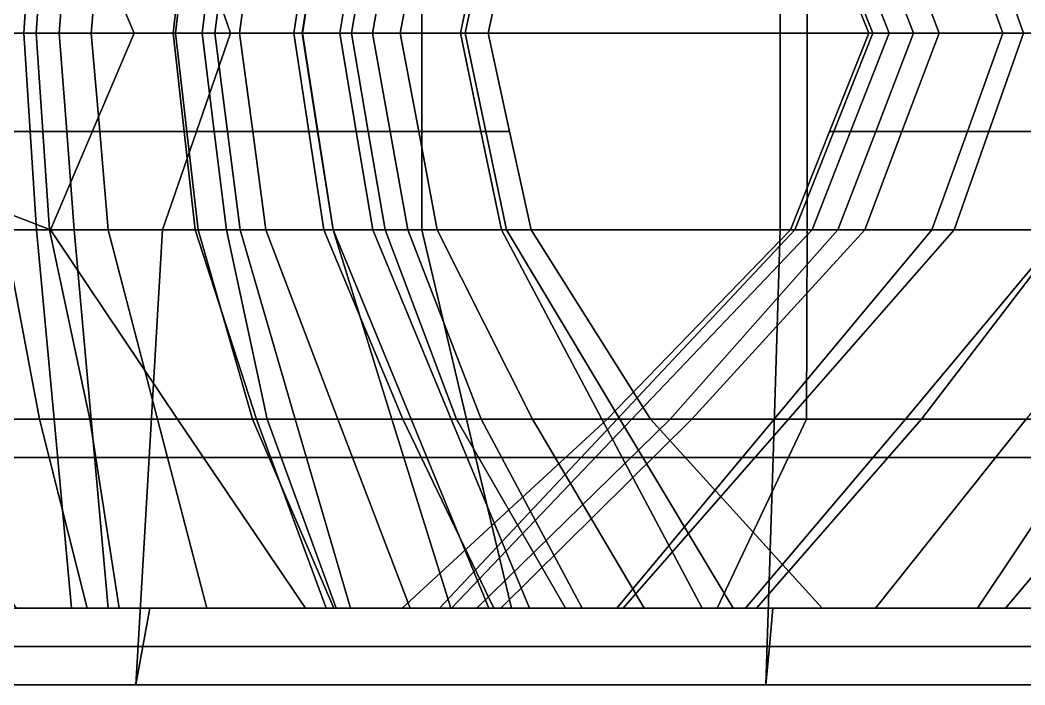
# Model space of a CAD drawing. Extents: x -4.9 to 4.89, y -0.62 to 0.62.
# Drawn here: x -4.4435 to -4.2024, y -0.1563 to 0.0031 of the extents above; entities that cross this region are included whole.
import ezdxf

# ---------------------------------------------------------------- set-up
doc = ezdxf.new("R2010")
doc.units = 0

msp = doc.modelspace()

# ---------------------------------------------------------------- linework, layer by layer
for points in [[(-4.49251, 0, 0.60046), (-4.39306, 0, 0.59895), (-4.40932, 0.0472, 0.59878), (-4.49251, 0.0472, 0.60046)], [(-4.4451, 0, -0.89112), (-4.4451, 0.04371, -0.89112), (-4.43626, 0.0472, -0.88781), (-4.41619, 0, -0.86645)], [(-4.34715, 0, -0.79905), (-4.41619, 0, -0.86645), (-4.43626, 0.0472, -0.88781), (-4.34715, 0.0472, -0.79905)], [(-4.2611, 0, 0.59778), (-4.2611, 0.0472, 0.59778), (-4.40932, 0.0472, 0.59878), (-4.39306, 0, 0.59895)], [(-4.34715, 0, -0.79905), (-4.34715, 0.0472, -0.79905), (-4.25464, 0.0472, -0.71529), (-4.25464, 0, -0.71529)], [(-4.2611, 0, 0.59778), (-4.04895, 0, 0.59738), (-4.11288, 0.0472, 0.59677), (-4.2611, 0.0472, 0.59778)], [(-4.15534, 0, -0.64152), (-4.25464, 0, -0.71529), (-4.25464, 0.0472, -0.71529), (-4.15534, 0.0472, -0.64152)], [(-4.44111, 0.0236, -0.54942), (-4.4811, 0.0236, -0.53642), (-4.48136, 0, -0.53019), (-4.44264, 0, -0.54278)], [(-4.47577, 0.0236, -0.16555), (-4.43808, 0.0236, -0.20647), (-4.4397, 0, -0.21066), (-4.4762, 0, -0.17103)], [(-4.43232, 0.0236, 0.38108), (-4.43412, 0, 0.37525), (-4.4717, 0, 0.36705), (-4.47109, 0.0236, 0.37263)], [(-4.4244, 0.0236, 0.10079), (-4.44876, 0.0236, 0.0626), (-4.45005, 0, 0.06659), (-4.42645, 0, 0.10359)], [(-4.44111, 0.0236, -0.54942), (-4.44264, 0, -0.54278), (-4.40625, 0, -0.54144), (-4.40354, 0.0236, -0.54803)], [(-4.39376, 0.0236, -0.26787), (-4.39678, 0, -0.27012), (-4.4397, 0, -0.21066), (-4.43808, 0.0236, -0.20647)], [(-4.43232, 0.0236, 0.38108), (-4.39692, 0.0236, 0.37581), (-4.39981, 0, 0.37014), (-4.43412, 0, 0.37525)], [(-4.4244, 0.0236, 0.10079), (-4.42645, 0, 0.10359), (-4.40682, 0, 0.14733), (-4.40415, 0.0236, 0.14591)], [(-4.38771, 0.0236, 0.19099), (-4.40415, 0.0236, 0.14591), (-4.40682, 0, 0.14733), (-4.39088, 0, 0.19101)], [(-4.37213, 0.0236, -0.53501), (-4.40354, 0.0236, -0.54803), (-4.40625, 0, -0.54144), (-4.37583, 0, -0.52883)], [(-4.37207, 0.0236, 0.35577), (-4.37573, 0, 0.35071), (-4.39981, 0, 0.37014), (-4.39692, 0.0236, 0.37581)], [(-4.39376, 0.0236, -0.26787), (-4.35473, 0.0236, -0.33228), (-4.35898, 0, -0.3325), (-4.39678, 0, -0.27012)], [(-4.38771, 0.0236, 0.19099), (-4.39088, 0, 0.19101), (-4.37782, 0, 0.23494), (-4.37422, 0.0236, 0.23631)], [(-4.36284, 0.0236, 0.28219), (-4.37422, 0.0236, 0.23631), (-4.37782, 0, 0.23494), (-4.36678, 0, 0.27941)], [(-4.37213, 0.0236, -0.53501), (-4.37583, 0, -0.52883), (-4.35234, 0, -0.50409), (-4.34787, 0.0236, -0.50947)], [(-4.37207, 0.0236, 0.35577), (-4.35998, 0.0236, 0.32367), (-4.36401, 0, 0.3196), (-4.37573, 0, 0.35071)], [(-4.36284, 0.0236, 0.28219), (-4.36678, 0, 0.27941), (-4.36401, 0, 0.3196), (-4.35998, 0.0236, 0.32367)], [(-4.33292, 0.0236, -0.38221), (-4.33786, 0, -0.38085), (-4.35898, 0, -0.3325), (-4.35473, 0.0236, -0.33228)], [(-4.33176, 0.0236, -0.47053), (-4.34787, 0.0236, -0.50947), (-4.35234, 0, -0.50409), (-4.33674, 0, -0.46638)], [(-4.33292, 0.0236, -0.38221), (-4.32604, 0.0236, -0.42563), (-4.33119, 0, -0.4229), (-4.33786, 0, -0.38085)], [(-4.33176, 0.0236, -0.47053), (-4.33674, 0, -0.46638), (-4.33119, 0, -0.4229), (-4.32604, 0.0236, -0.42563)], [(-4.2442, 0.0236, 0.03257), (-4.23494, 0, 0.03171), (-4.23984, 0, -0.01509), (-4.24924, 0.0236, -0.01554)], [(-4.24821, 0.0236, -0.06855), (-4.24924, 0.0236, -0.01554), (-4.23984, 0, -0.01509), (-4.23884, 0, -0.06665)], [(-4.24821, 0.0236, -0.06855), (-4.23884, 0, -0.06665), (-4.22908, 0, -0.11794), (-4.23818, 0.0236, -0.12128)], [(-4.2442, 0.0236, 0.03257), (-4.23187, 0.0236, 0.07851), (-4.22294, 0, 0.07639), (-4.23494, 0, 0.03171)], [(-4.21618, 0.0236, -0.16857), (-4.23818, 0.0236, -0.12128), (-4.22908, 0, -0.11794), (-4.20768, 0, -0.16394)], [(-4.21102, 0.0236, 0.12499), (-4.20267, 0, 0.1216), (-4.22294, 0, 0.07639), (-4.23187, 0.0236, 0.07851)], [(-4.21618, 0.0236, -0.16857), (-4.20768, 0, -0.16394), (-4.17691, 0, -0.204), (-4.18466, 0.0236, -0.20999)], [(-4.21102, 0.0236, 0.12499), (-4.18547, 0.0236, 0.16848), (-4.17781, 0, 0.16391), (-4.20267, 0, 0.1216)], [(-4.49251, 0, 0.60046), (-4.49251, -0.0472, 0.60046), (-4.40932, -0.0472, 0.59878), (-4.39306, 0, 0.59895)], [(-4.44111, -0.0236, -0.54942), (-4.44264, 0, -0.54278), (-4.48136, 0, -0.53019), (-4.4811, -0.0236, -0.53642)], [(-4.47577, -0.0236, -0.16555), (-4.4762, 0, -0.17103), (-4.4397, 0, -0.21066), (-4.43808, -0.0236, -0.20647)], [(-4.43232, -0.0236, 0.38108), (-4.47109, -0.0236, 0.37263), (-4.4717, 0, 0.36705), (-4.43412, 0, 0.37525)], [(-4.4244, -0.0236, 0.10079), (-4.42645, 0, 0.10359), (-4.45005, 0, 0.06659), (-4.44876, -0.0236, 0.0626)], [(-4.44111, -0.0236, -0.54942), (-4.40354, -0.0236, -0.54803), (-4.40625, 0, -0.54144), (-4.44264, 0, -0.54278)], [(-4.39376, -0.0236, -0.26787), (-4.43808, -0.0236, -0.20647), (-4.4397, 0, -0.21066), (-4.39678, 0, -0.27012)], [(-4.34715, 0, -0.79905), (-4.34715, -0.0472, -0.79905), (-4.43626, -0.0472, -0.88781), (-4.41619, 0, -0.86645)], [(-4.43232, -0.0236, 0.38108), (-4.43412, 0, 0.37525), (-4.39981, 0, 0.37014), (-4.39692, -0.0236, 0.37581)], [(-4.4244, -0.0236, 0.10079), (-4.40415, -0.0236, 0.14591), (-4.40682, 0, 0.14733), (-4.42645, 0, 0.10359)], [(-4.2611, 0, 0.59778), (-4.39306, 0, 0.59895), (-4.40932, -0.0472, 0.59878), (-4.2611, -0.0472, 0.59778)], [(-4.38771, -0.0236, 0.19099), (-4.39088, 0, 0.19101), (-4.40682, 0, 0.14733), (-4.40415, -0.0236, 0.14591)], [(-4.37213, -0.0236, -0.53501), (-4.37583, 0, -0.52883), (-4.40625, 0, -0.54144), (-4.40354, -0.0236, -0.54803)], [(-4.37207, -0.0236, 0.35577), (-4.39692, -0.0236, 0.37581), (-4.39981, 0, 0.37014), (-4.37573, 0, 0.35071)], [(-4.39376, -0.0236, -0.26787), (-4.39678, 0, -0.27012), (-4.35898, 0, -0.3325), (-4.35473, -0.0236, -0.33228)], [(-4.38771, -0.0236, 0.19099), (-4.37422, -0.0236, 0.23631), (-4.37782, 0, 0.23494), (-4.39088, 0, 0.19101)], [(-4.36284, -0.0236, 0.28219), (-4.36678, 0, 0.27941), (-4.37782, 0, 0.23494), (-4.37422, -0.0236, 0.23631)], [(-4.37213, -0.0236, -0.53501), (-4.34787, -0.0236, -0.50947), (-4.35234, 0, -0.50409), (-4.37583, 0, -0.52883)], [(-4.37207, -0.0236, 0.35577), (-4.37573, 0, 0.35071), (-4.36401, 0, 0.3196), (-4.35998, -0.0236, 0.32367)], [(-4.36284, -0.0236, 0.28219), (-4.35998, -0.0236, 0.32367), (-4.36401, 0, 0.3196), (-4.36678, 0, 0.27941)], [(-4.33292, -0.0236, -0.38221), (-4.35473, -0.0236, -0.33228), (-4.35898, 0, -0.3325), (-4.33786, 0, -0.38085)], [(-4.33176, -0.0236, -0.47053), (-4.33674, 0, -0.46638), (-4.35234, 0, -0.50409), (-4.34787, -0.0236, -0.50947)], [(-4.34715, 0, -0.79905), (-4.25464, 0, -0.71529), (-4.25464, -0.0472, -0.71529), (-4.34715, -0.0472, -0.79905)], [(-4.33292, -0.0236, -0.38221), (-4.33786, 0, -0.38085), (-4.33119, 0, -0.4229), (-4.32604, -0.0236, -0.42563)], [(-4.33176, -0.0236, -0.47053), (-4.32604, -0.0236, -0.42563), (-4.33119, 0, -0.4229), (-4.33674, 0, -0.46638)], [(-4.2611, 0, 0.59778), (-4.2611, -0.0472, 0.59778), (-4.11288, -0.0472, 0.59677), (-4.04895, 0, 0.59738)], [(-4.15534, 0, -0.64152), (-4.15534, -0.0472, -0.64152), (-4.25464, -0.0472, -0.71529), (-4.25464, 0, -0.71529)], [(-4.2442, -0.0236, 0.03257), (-4.24924, -0.0236, -0.01554), (-4.23984, 0, -0.01509), (-4.23494, 0, 0.03171)], [(-4.24821, -0.0236, -0.06855), (-4.23884, 0, -0.06665), (-4.23984, 0, -0.01509), (-4.24924, -0.0236, -0.01554)], [(-4.24821, -0.0236, -0.06855), (-4.23818, -0.0236, -0.12128), (-4.22908, 0, -0.11794), (-4.23884, 0, -0.06665)], [(-4.2442, -0.0236, 0.03257), (-4.23494, 0, 0.03171), (-4.22294, 0, 0.07639), (-4.23187, -0.0236, 0.07851)], [(-4.21618, -0.0236, -0.16857), (-4.20768, 0, -0.16394), (-4.22908, 0, -0.11794), (-4.23818, -0.0236, -0.12128)], [(-4.21102, -0.0236, 0.12499), (-4.23187, -0.0236, 0.07851), (-4.22294, 0, 0.07639), (-4.20267, 0, 0.1216)], [(-4.21618, -0.0236, -0.16857), (-4.18466, -0.0236, -0.20999), (-4.17691, 0, -0.204), (-4.20768, 0, -0.16394)], [(-4.21102, -0.0236, 0.12499), (-4.20267, 0, 0.1216), (-4.17781, 0, 0.16391), (-4.18547, -0.0236, 0.16848)], [(-4.4451, 0, -0.89112), (-4.41619, 0, -0.86645), (-4.43626, -0.0472, -0.88781), (-4.4451, -0.04371, -0.89112)], [(-4.44111, -0.0236, -0.54942), (-4.4811, -0.0236, -0.53642), (-4.48083, -0.0472, -0.54265), (-4.43959, -0.0472, -0.55605)], [(-4.47577, -0.0236, -0.16555), (-4.43808, -0.0236, -0.20647), (-4.43646, -0.0472, -0.20229), (-4.47534, -0.0472, -0.16008)], [(-4.43232, -0.0236, 0.38108), (-4.43052, -0.0472, 0.38692), (-4.47049, -0.0472, 0.3782), (-4.47109, -0.0236, 0.37263)], [(-4.4244, -0.0236, 0.10079), (-4.44876, -0.0236, 0.0626), (-4.44747, -0.0472, 0.05862), (-4.42236, -0.0472, 0.09798)], [(-4.44111, -0.0236, -0.54942), (-4.43959, -0.0472, -0.55605), (-4.40083, -0.0472, -0.55463), (-4.40354, -0.0236, -0.54803)], [(-4.39376, -0.0236, -0.26787), (-4.39074, -0.0472, -0.26563), (-4.43646, -0.0472, -0.20229), (-4.43808, -0.0236, -0.20647)], [(-4.43232, -0.0236, 0.38108), (-4.39692, -0.0236, 0.37581), (-4.39402, -0.0472, 0.38148), (-4.43052, -0.0472, 0.38692)], [(-4.4244, -0.0236, 0.10079), (-4.42236, -0.0472, 0.09798), (-4.40148, -0.0472, 0.1445), (-4.40415, -0.0236, 0.14591)], [(-4.38771, -0.0236, 0.19099), (-4.40415, -0.0236, 0.14591), (-4.40148, -0.0472, 0.1445), (-4.38453, -0.0472, 0.19096)], [(-4.37213, -0.0236, -0.53501), (-4.40354, -0.0236, -0.54803), (-4.40083, -0.0472, -0.55463), (-4.36843, -0.0472, -0.54119)], [(-4.37207, -0.0236, 0.35577), (-4.36841, -0.0472, 0.36083), (-4.39402, -0.0472, 0.38148), (-4.39692, -0.0236, 0.37581)], [(-4.39376, -0.0236, -0.26787), (-4.35473, -0.0236, -0.33228), (-4.35047, -0.0472, -0.33207), (-4.39074, -0.0472, -0.26563)], [(-4.38771, -0.0236, 0.19099), (-4.38453, -0.0472, 0.19096), (-4.37063, -0.0472, 0.23769), (-4.37422, -0.0236, 0.23631)], [(-4.36284, -0.0236, 0.28219), (-4.37422, -0.0236, 0.23631), (-4.37063, -0.0472, 0.23769), (-4.3589, -0.0472, 0.28498)], [(-4.37213, -0.0236, -0.53501), (-4.36843, -0.0472, -0.54119), (-4.3434, -0.0472, -0.51485), (-4.34787, -0.0236, -0.50947)], [(-4.37207, -0.0236, 0.35577), (-4.35998, -0.0236, 0.32367), (-4.35595, -0.0472, 0.32773), (-4.36841, -0.0472, 0.36083)], [(-4.36284, -0.0236, 0.28219), (-4.3589, -0.0472, 0.28498), (-4.35595, -0.0472, 0.32773), (-4.35998, -0.0236, 0.32367)], [(-4.33292, -0.0236, -0.38221), (-4.32798, -0.0472, -0.38357), (-4.35047, -0.0472, -0.33207), (-4.35473, -0.0236, -0.33228)], [(-4.33176, -0.0236, -0.47053), (-4.34787, -0.0236, -0.50947), (-4.3434, -0.0472, -0.51485), (-4.32679, -0.0472, -0.47468)], [(-4.33292, -0.0236, -0.38221), (-4.32604, -0.0236, -0.42563), (-4.32088, -0.0472, -0.42836), (-4.32798, -0.0472, -0.38357)], [(-4.33176, -0.0236, -0.47053), (-4.32679, -0.0472, -0.47468), (-4.32088, -0.0472, -0.42836), (-4.32604, -0.0236, -0.42563)], [(-4.2442, -0.0236, 0.03257), (-4.25346, -0.0472, 0.03343), (-4.25864, -0.0472, -0.016), (-4.24924, -0.0236, -0.01554)], [(-4.24821, -0.0236, -0.06855), (-4.24924, -0.0236, -0.01554), (-4.25864, -0.0472, -0.016), (-4.25759, -0.0472, -0.07045)], [(-4.24821, -0.0236, -0.06855), (-4.25759, -0.0472, -0.07045), (-4.24728, -0.0472, -0.12462), (-4.23818, -0.0236, -0.12128)], [(-4.2442, -0.0236, 0.03257), (-4.23187, -0.0236, 0.07851), (-4.2408, -0.0472, 0.08062), (-4.25346, -0.0472, 0.03343)], [(-4.21618, -0.0236, -0.16857), (-4.23818, -0.0236, -0.12128), (-4.24728, -0.0472, -0.12462), (-4.22468, -0.0472, -0.1732)], [(-4.21102, -0.0236, 0.12499), (-4.21938, -0.0472, 0.12837), (-4.2408, -0.0472, 0.08062), (-4.23187, -0.0236, 0.07851)], [(-4.21618, -0.0236, -0.16857), (-4.22468, -0.0472, -0.1732), (-4.19241, -0.0472, -0.21598), (-4.18466, -0.0236, -0.20999)], [(-4.21102, -0.0236, 0.12499), (-4.18547, -0.0236, 0.16848), (-4.19313, -0.0472, 0.17305), (-4.21938, -0.0472, 0.12837)], [(-4.50959, -0.04371, -0.88563), (-4.4451, -0.04371, -0.89112), (-4.43626, -0.0472, -0.88781), (-4.50636, -0.0472, -0.88192)], [(-4.47539, -0.09255, -0.79261), (-4.50636, -0.0472, -0.88192), (-4.43626, -0.0472, -0.88781), (-4.40577, -0.09255, -0.78042)], [(-4.49237, -0.10176, 0.55388), (-4.41255, -0.10176, 0.53349), (-4.40932, -0.0472, 0.59878), (-4.49251, -0.0472, 0.60046)], [(-4.43537, -0.09255, -0.59359), (-4.43959, -0.0472, -0.55605), (-4.48083, -0.0472, -0.54265), (-4.48551, -0.09255, -0.57778)], [(-4.47242, -0.09255, -0.00071), (-4.43889, -0.09255, 0.02951), (-4.44747, -0.0472, 0.05862), (-4.47711, -0.0472, 0.03361)], [(-4.4699, -0.09255, -0.13919), (-4.47534, -0.0472, -0.16008), (-4.43646, -0.0472, -0.20229), (-4.42676, -0.09255, -0.18388)], [(-4.42644, -0.09255, 0.40333), (-4.47235, -0.09255, 0.39723), (-4.47049, -0.0472, 0.3782), (-4.43052, -0.0472, 0.38692)], [(-4.41054, -0.09255, 0.07551), (-4.42236, -0.0472, 0.09798), (-4.44747, -0.0472, 0.05862), (-4.43889, -0.09255, 0.02951)], [(-4.43537, -0.09255, -0.59359), (-4.38774, -0.09255, -0.59252), (-4.40083, -0.0472, -0.55463), (-4.43959, -0.0472, -0.55605)], [(-4.37749, -0.09255, -0.25355), (-4.42676, -0.09255, -0.18388), (-4.43646, -0.0472, -0.20229), (-4.39074, -0.0472, -0.26563)], [(-4.33639, -0.09255, -0.73472), (-4.40577, -0.09255, -0.78042), (-4.43626, -0.0472, -0.88781), (-4.34715, -0.0472, -0.79905)], [(-4.42644, -0.09255, 0.40333), (-4.43052, -0.0472, 0.38692), (-4.39402, -0.0472, 0.38148), (-4.38426, -0.09255, 0.39373)], [(-4.41054, -0.09255, 0.07551), (-4.38683, -0.09255, 0.12987), (-4.40148, -0.0472, 0.1445), (-4.42236, -0.0472, 0.09798)], [(-4.26282, -0.10176, 0.53238), (-4.2611, -0.0472, 0.59778), (-4.40932, -0.0472, 0.59878), (-4.41255, -0.10176, 0.53349)], [(-4.36724, -0.09255, 0.18517), (-4.38453, -0.0472, 0.19096), (-4.40148, -0.0472, 0.1445), (-4.38683, -0.09255, 0.12987)], [(-4.34971, -0.09255, -0.577), (-4.36843, -0.0472, -0.54119), (-4.40083, -0.0472, -0.55463), (-4.38774, -0.09255, -0.59252)], [(-4.3543, -0.09255, 0.36897), (-4.38426, -0.09255, 0.39373), (-4.39402, -0.0472, 0.38148), (-4.36841, -0.0472, 0.36083)], [(-4.37749, -0.09255, -0.25355), (-4.39074, -0.0472, -0.26563), (-4.35047, -0.0472, -0.33207), (-4.33291, -0.09255, -0.32881)], [(-4.36724, -0.09255, 0.18517), (-4.35168, -0.09255, 0.23895), (-4.37063, -0.0472, 0.23769), (-4.38453, -0.0472, 0.19096)], [(-4.34008, -0.09255, 0.28877), (-4.3589, -0.0472, 0.28498), (-4.37063, -0.0472, 0.23769), (-4.35168, -0.09255, 0.23895)], [(-4.34971, -0.09255, -0.577), (-4.32057, -0.09255, -0.54627), (-4.3434, -0.0472, -0.51485), (-4.36843, -0.0472, -0.54119)], [(-4.3543, -0.09255, 0.36897), (-4.36841, -0.0472, 0.36083), (-4.35595, -0.0472, 0.32773), (-4.33882, -0.09255, 0.33274)], [(-4.34008, -0.09255, 0.28877), (-4.33882, -0.09255, 0.33274), (-4.35595, -0.0472, 0.32773), (-4.3589, -0.0472, 0.28498)], [(-4.30391, -0.09255, -0.39028), (-4.33291, -0.09255, -0.32881), (-4.35047, -0.0472, -0.33207), (-4.32798, -0.0472, -0.38357)], [(-4.33639, -0.09255, -0.73472), (-4.34715, -0.0472, -0.79905), (-4.25464, -0.0472, -0.71529), (-4.25479, -0.09255, -0.66745)], [(-4.29959, -0.09255, -0.49956), (-4.32679, -0.0472, -0.47468), (-4.3434, -0.0472, -0.51485), (-4.32057, -0.09255, -0.54627)], [(-4.30391, -0.09255, -0.39028), (-4.32798, -0.0472, -0.38357), (-4.32088, -0.0472, -0.42836), (-4.29222, -0.09255, -0.44489)], [(-4.29959, -0.09255, -0.49956), (-4.29222, -0.09255, -0.44489), (-4.32088, -0.0472, -0.42836), (-4.32679, -0.0472, -0.47468)], [(-4.29673, -0.09255, 0.04161), (-4.30264, -0.09255, -0.01558), (-4.25864, -0.0472, -0.016), (-4.25346, -0.0472, 0.03343)], [(-4.30023, -0.09255, -0.07989), (-4.25759, -0.0472, -0.07045), (-4.25864, -0.0472, -0.016), (-4.30264, -0.09255, -0.01558)], [(-4.30023, -0.09255, -0.07989), (-4.28752, -0.09255, -0.14497), (-4.24728, -0.0472, -0.12462), (-4.25759, -0.0472, -0.07045)], [(-4.29673, -0.09255, 0.04161), (-4.25346, -0.0472, 0.03343), (-4.2408, -0.0472, 0.08062), (-4.28228, -0.09255, 0.09553)], [(-4.26252, -0.09255, -0.20447), (-4.22468, -0.0472, -0.1732), (-4.24728, -0.0472, -0.12462), (-4.28752, -0.09255, -0.14497)], [(-4.25908, -0.09255, 0.15), (-4.28228, -0.09255, 0.09553), (-4.2408, -0.0472, 0.08062), (-4.21938, -0.0472, 0.12837)], [(-4.26282, -0.10176, 0.53238), (-4.11309, -0.10176, 0.53126), (-4.11288, -0.0472, 0.59677), (-4.2611, -0.0472, 0.59778)], [(-4.26252, -0.09255, -0.20447), (-4.22717, -0.09255, -0.25619), (-4.19241, -0.0472, -0.21598), (-4.22468, -0.0472, -0.1732)], [(-4.25908, -0.09255, 0.15), (-4.21938, -0.0472, 0.12837), (-4.19313, -0.0472, 0.17305), (-4.23104, -0.09255, 0.2014)], [(-4.14851, -0.09255, -0.59054), (-4.25479, -0.09255, -0.66745), (-4.25464, -0.0472, -0.71529), (-4.15534, -0.0472, -0.64152)], [(-4.20208, -0.09255, 0.2461), (-4.23104, -0.09255, 0.2014), (-4.19313, -0.0472, 0.17305), (-4.16594, -0.0472, 0.21103)], [(-4.1834, -0.09255, -0.29797), (-4.15307, -0.0472, -0.2527), (-4.19241, -0.0472, -0.21598), (-4.22717, -0.09255, -0.25619)], [(-4.43537, -0.09255, -0.59359), (-4.48551, -0.09255, -0.57778), (-4.4941, -0.1379, -0.62337), (-4.43116, -0.1379, -0.63112)], [(-4.42644, -0.09255, 0.40333), (-4.42237, -0.1379, 0.41974), (-4.47703, -0.1379, 0.42595), (-4.47235, -0.09255, 0.39723)], [(-4.47539, -0.09255, -0.79261), (-4.40577, -0.09255, -0.78042), (-4.37502, -0.1379, -0.70654), (-4.44442, -0.1379, -0.70331)], [(-4.47242, -0.09255, -0.00071), (-4.46772, -0.1379, -0.03503), (-4.42741, -0.1379, -0.00821), (-4.43889, -0.09255, 0.02951)], [(-4.4699, -0.09255, -0.13919), (-4.42676, -0.09255, -0.18388), (-4.41979, -0.1379, -0.15106), (-4.46445, -0.1379, -0.1183)], [(-4.41054, -0.09255, 0.07551), (-4.43889, -0.09255, 0.02951), (-4.42741, -0.1379, -0.00821), (-4.39872, -0.1379, 0.05304)], [(-4.43537, -0.09255, -0.59359), (-4.43116, -0.1379, -0.63112), (-4.36821, -0.1379, -0.63887), (-4.38774, -0.09255, -0.59252)], [(-4.37749, -0.09255, -0.25355), (-4.36423, -0.1379, -0.24147), (-4.41979, -0.1379, -0.15106), (-4.42676, -0.09255, -0.18388)], [(-4.42644, -0.09255, 0.40333), (-4.38426, -0.09255, 0.39373), (-4.36771, -0.1379, 0.41354), (-4.42237, -0.1379, 0.41974)], [(-4.41054, -0.09255, 0.07551), (-4.39872, -0.1379, 0.05304), (-4.37004, -0.1379, 0.11429), (-4.38683, -0.09255, 0.12987)], [(-4.33639, -0.09255, -0.73472), (-4.32563, -0.1379, -0.67038), (-4.37502, -0.1379, -0.70654), (-4.40577, -0.09255, -0.78042)], [(-4.34971, -0.09255, -0.577), (-4.38774, -0.09255, -0.59252), (-4.36821, -0.1379, -0.63887), (-4.331, -0.1379, -0.61282)], [(-4.36724, -0.09255, 0.18517), (-4.38683, -0.09255, 0.12987), (-4.37004, -0.1379, 0.11429), (-4.34995, -0.1379, 0.17938)], [(-4.3543, -0.09255, 0.36897), (-4.34019, -0.1379, 0.3771), (-4.36771, -0.1379, 0.41354), (-4.38426, -0.09255, 0.39373)], [(-4.37749, -0.09255, -0.25355), (-4.33291, -0.09255, -0.32881), (-4.30867, -0.1379, -0.33187), (-4.36423, -0.1379, -0.24147)], [(-4.36724, -0.09255, 0.18517), (-4.34995, -0.1379, 0.17938), (-4.32985, -0.1379, 0.24447), (-4.35168, -0.09255, 0.23895)], [(-4.3543, -0.09255, 0.36897), (-4.33882, -0.09255, 0.33274), (-4.31267, -0.1379, 0.34067), (-4.34019, -0.1379, 0.3771)], [(-4.29673, -0.09255, 0.04161), (-4.33999, -0.1379, 0.0498), (-4.35186, -0.1379, -0.01056), (-4.30264, -0.09255, -0.01558)], [(-4.30023, -0.09255, -0.07989), (-4.30264, -0.09255, -0.01558), (-4.35186, -0.1379, -0.01056), (-4.34288, -0.1379, -0.08934)], [(-4.34008, -0.09255, 0.28877), (-4.35168, -0.09255, 0.23895), (-4.32985, -0.1379, 0.24447), (-4.32126, -0.1379, 0.29257)], [(-4.34971, -0.09255, -0.577), (-4.331, -0.1379, -0.61282), (-4.29379, -0.1379, -0.58677), (-4.32057, -0.09255, -0.54627)], [(-4.30023, -0.09255, -0.07989), (-4.34288, -0.1379, -0.08934), (-4.3339, -0.1379, -0.16812), (-4.28752, -0.09255, -0.14497)], [(-4.34008, -0.09255, 0.28877), (-4.32126, -0.1379, 0.29257), (-4.31267, -0.1379, 0.34067), (-4.33882, -0.09255, 0.33274)], [(-4.29673, -0.09255, 0.04161), (-4.28228, -0.09255, 0.09553), (-4.32813, -0.1379, 0.11015), (-4.33999, -0.1379, 0.0498)], [(-4.33639, -0.09255, -0.73472), (-4.25479, -0.09255, -0.66745), (-4.27624, -0.1379, -0.63423), (-4.32563, -0.1379, -0.67038)], [(-4.26252, -0.09255, -0.20447), (-4.28752, -0.09255, -0.14497), (-4.3339, -0.1379, -0.16812), (-4.30035, -0.1379, -0.23573)], [(-4.30391, -0.09255, -0.39028), (-4.27983, -0.1379, -0.39699), (-4.30867, -0.1379, -0.33187), (-4.33291, -0.09255, -0.32881)], [(-4.25908, -0.09255, 0.15), (-4.29878, -0.1379, 0.17162), (-4.32813, -0.1379, 0.11015), (-4.28228, -0.09255, 0.09553)], [(-4.29959, -0.09255, -0.49956), (-4.32057, -0.09255, -0.54627), (-4.29379, -0.1379, -0.58677), (-4.27239, -0.1379, -0.52444)], [(-4.30391, -0.09255, -0.39028), (-4.29222, -0.09255, -0.44489), (-4.251, -0.1379, -0.46211), (-4.27983, -0.1379, -0.39699)], [(-4.26252, -0.09255, -0.20447), (-4.30035, -0.1379, -0.23573), (-4.26681, -0.1379, -0.30334), (-4.22717, -0.09255, -0.25619)], [(-4.29959, -0.09255, -0.49956), (-4.27239, -0.1379, -0.52444), (-4.251, -0.1379, -0.46211), (-4.29222, -0.09255, -0.44489)], [(-4.25908, -0.09255, 0.15), (-4.23104, -0.09255, 0.2014), (-4.26942, -0.1379, 0.2331), (-4.29878, -0.1379, 0.17162)], [(-4.14851, -0.09255, -0.59054), (-4.14169, -0.1379, -0.53956), (-4.27624, -0.1379, -0.63423), (-4.25479, -0.09255, -0.66745)], [(-4.20208, -0.09255, 0.2461), (-4.23821, -0.1379, 0.28117), (-4.26942, -0.1379, 0.2331), (-4.23104, -0.09255, 0.2014)], [(-4.1834, -0.09255, -0.29797), (-4.22717, -0.09255, -0.25619), (-4.26681, -0.1379, -0.30334), (-4.21373, -0.1379, -0.34323)], [(-4.20208, -0.09255, 0.2461), (-4.16874, -0.09255, 0.28466), (-4.20699, -0.1379, 0.32925), (-4.23821, -0.1379, 0.28117)], [(-4.1834, -0.09255, -0.29797), (-4.21373, -0.1379, -0.34323), (-4.16065, -0.1379, -0.38312), (-4.13239, -0.09255, -0.32853)], [(-4.12758, -0.09255, 0.31764), (-4.16015, -0.1379, 0.36615), (-4.20699, -0.1379, 0.32925), (-4.16874, -0.09255, 0.28466)], [(-4.49237, -0.10176, 0.55388), (-4.49222, -0.15632, 0.50729), (-4.41577, -0.15632, 0.4682), (-4.41255, -0.10176, 0.53349)], [(-4.26282, -0.10176, 0.53238), (-4.41255, -0.10176, 0.53349), (-4.41577, -0.15632, 0.4682), (-4.26454, -0.15632, 0.46698)], [(-4.26282, -0.10176, 0.53238), (-4.26454, -0.15632, 0.46698), (-4.1133, -0.15632, 0.46576), (-4.11309, -0.10176, 0.53126)], [(-4.4556, -0.1379, 0.45594), (-4.52116, -0.1379, 0.47858), (-4.47703, -0.1379, 0.42595), (-4.42237, -0.1379, 0.41974)], [(-4.43779, -0.1379, -0.66721), (-4.50397, -0.1379, -0.66173), (-4.51383, -0.1379, -0.70008), (-4.44442, -0.1379, -0.70331)], [(-4.43779, -0.1379, -0.66721), (-4.43116, -0.1379, -0.63112), (-4.4941, -0.1379, -0.62337), (-4.50397, -0.1379, -0.66173)], [(-4.49053, -0.14711, 0.49971), (-4.48883, -0.1379, 0.49213), (-4.41238, -0.1379, 0.45305), (-4.41407, -0.14711, 0.46062)], [(-4.4556, -0.1379, 0.45594), (-4.39005, -0.1379, 0.43329), (-4.41238, -0.1379, 0.45305), (-4.48883, -0.1379, 0.49213)], [(-4.46609, -0.1379, -0.07667), (-4.4236, -0.1379, -0.07963), (-4.42741, -0.1379, -0.00821), (-4.46772, -0.1379, -0.03503)], [(-4.46609, -0.1379, -0.07667), (-4.46445, -0.1379, -0.1183), (-4.41979, -0.1379, -0.15106), (-4.4236, -0.1379, -0.07963)], [(-4.4556, -0.1379, 0.45594), (-4.42237, -0.1379, 0.41974), (-4.36771, -0.1379, 0.41354), (-4.39005, -0.1379, 0.43329)], [(-4.43779, -0.1379, -0.66721), (-4.44442, -0.1379, -0.70331), (-4.37502, -0.1379, -0.70654), (-4.37162, -0.1379, -0.6727)], [(-4.43779, -0.1379, -0.66721), (-4.37162, -0.1379, -0.6727), (-4.36821, -0.1379, -0.63887), (-4.43116, -0.1379, -0.63112)], [(-4.38324, -0.1379, -0.08449), (-4.38963, -0.1379, -0.00938), (-4.42741, -0.1379, -0.00821), (-4.4236, -0.1379, -0.07963)], [(-4.36936, -0.1379, 0.05142), (-4.39872, -0.1379, 0.05304), (-4.42741, -0.1379, -0.00821), (-4.38963, -0.1379, -0.00938)], [(-4.38324, -0.1379, -0.08449), (-4.4236, -0.1379, -0.07963), (-4.41979, -0.1379, -0.15106), (-4.37684, -0.1379, -0.15959)], [(-4.33229, -0.1379, -0.2386), (-4.37684, -0.1379, -0.15959), (-4.41979, -0.1379, -0.15106), (-4.36423, -0.1379, -0.24147)], [(-4.26369, -0.14711, 0.4594), (-4.41407, -0.14711, 0.46062), (-4.41238, -0.1379, 0.45305), (-4.26284, -0.1379, 0.45182)], [(-4.25167, -0.1379, 0.43006), (-4.26284, -0.1379, 0.45182), (-4.41238, -0.1379, 0.45305), (-4.39005, -0.1379, 0.43329)], [(-4.36936, -0.1379, 0.05142), (-4.34908, -0.1379, 0.11222), (-4.37004, -0.1379, 0.11429), (-4.39872, -0.1379, 0.05304)], [(-4.25167, -0.1379, 0.43006), (-4.39005, -0.1379, 0.43329), (-4.36771, -0.1379, 0.41354), (-4.24051, -0.1379, 0.4083)], [(-4.38324, -0.1379, -0.08449), (-4.34288, -0.1379, -0.08934), (-4.35186, -0.1379, -0.01056), (-4.38963, -0.1379, -0.00938)], [(-4.36936, -0.1379, 0.05142), (-4.38963, -0.1379, -0.00938), (-4.35186, -0.1379, -0.01056), (-4.33999, -0.1379, 0.0498)], [(-4.38324, -0.1379, -0.08449), (-4.37684, -0.1379, -0.15959), (-4.3339, -0.1379, -0.16812), (-4.34288, -0.1379, -0.08934)], [(-4.33229, -0.1379, -0.2386), (-4.30035, -0.1379, -0.23573), (-4.3339, -0.1379, -0.16812), (-4.37684, -0.1379, -0.15959)], [(-4.32832, -0.1379, -0.6416), (-4.37162, -0.1379, -0.6727), (-4.37502, -0.1379, -0.70654), (-4.32563, -0.1379, -0.67038)], [(-4.32832, -0.1379, -0.6416), (-4.331, -0.1379, -0.61282), (-4.36821, -0.1379, -0.63887), (-4.37162, -0.1379, -0.6727)], [(-4.32436, -0.1379, 0.1755), (-4.34995, -0.1379, 0.17938), (-4.37004, -0.1379, 0.11429), (-4.34908, -0.1379, 0.11222)], [(-4.36936, -0.1379, 0.05142), (-4.33999, -0.1379, 0.0498), (-4.32813, -0.1379, 0.11015), (-4.34908, -0.1379, 0.11222)], [(-4.25017, -0.1379, 0.37163), (-4.24051, -0.1379, 0.4083), (-4.36771, -0.1379, 0.41354), (-4.34019, -0.1379, 0.3771)], [(-4.33229, -0.1379, -0.2386), (-4.36423, -0.1379, -0.24147), (-4.30867, -0.1379, -0.33187), (-4.28774, -0.1379, -0.31761)], [(-4.32436, -0.1379, 0.1755), (-4.29964, -0.1379, 0.23878), (-4.32985, -0.1379, 0.24447), (-4.34995, -0.1379, 0.17938)], [(-4.32436, -0.1379, 0.1755), (-4.34908, -0.1379, 0.11222), (-4.32813, -0.1379, 0.11015), (-4.29878, -0.1379, 0.17162)], [(-4.25017, -0.1379, 0.37163), (-4.34019, -0.1379, 0.3771), (-4.31267, -0.1379, 0.34067), (-4.25983, -0.1379, 0.33496)], [(-4.33229, -0.1379, -0.2386), (-4.28774, -0.1379, -0.31761), (-4.26681, -0.1379, -0.30334), (-4.30035, -0.1379, -0.23573)], [(-4.32832, -0.1379, -0.6416), (-4.28502, -0.1379, -0.6105), (-4.29379, -0.1379, -0.58677), (-4.331, -0.1379, -0.61282)], [(-4.27973, -0.1379, 0.28687), (-4.32126, -0.1379, 0.29257), (-4.32985, -0.1379, 0.24447), (-4.29964, -0.1379, 0.23878)], [(-4.32832, -0.1379, -0.6416), (-4.32563, -0.1379, -0.67038), (-4.27624, -0.1379, -0.63423), (-4.28502, -0.1379, -0.6105)], [(-4.32436, -0.1379, 0.1755), (-4.29878, -0.1379, 0.17162), (-4.26942, -0.1379, 0.2331), (-4.29964, -0.1379, 0.23878)], [(-4.27973, -0.1379, 0.28687), (-4.25983, -0.1379, 0.33496), (-4.31267, -0.1379, 0.34067), (-4.32126, -0.1379, 0.29257)], [(-4.24678, -0.1379, -0.37011), (-4.28774, -0.1379, -0.31761), (-4.30867, -0.1379, -0.33187), (-4.27983, -0.1379, -0.39699)], [(-4.27973, -0.1379, 0.28687), (-4.29964, -0.1379, 0.23878), (-4.26942, -0.1379, 0.2331), (-4.23821, -0.1379, 0.28117)], [(-4.18105, -0.1379, -0.4607), (-4.27239, -0.1379, -0.52444), (-4.29379, -0.1379, -0.58677), (-4.15627, -0.1379, -0.49878)], [(-4.14898, -0.1379, -0.51917), (-4.15627, -0.1379, -0.49878), (-4.29379, -0.1379, -0.58677), (-4.28502, -0.1379, -0.6105)], [(-4.24678, -0.1379, -0.37011), (-4.21373, -0.1379, -0.34323), (-4.26681, -0.1379, -0.30334), (-4.28774, -0.1379, -0.31761)], [(-4.14898, -0.1379, -0.51917), (-4.28502, -0.1379, -0.6105), (-4.27624, -0.1379, -0.63423), (-4.14169, -0.1379, -0.53956)], [(-4.24678, -0.1379, -0.37011), (-4.27983, -0.1379, -0.39699), (-4.251, -0.1379, -0.46211), (-4.20582, -0.1379, -0.42261)], [(-4.27973, -0.1379, 0.28687), (-4.23821, -0.1379, 0.28117), (-4.20699, -0.1379, 0.32925), (-4.25983, -0.1379, 0.33496)], [(-4.18105, -0.1379, -0.4607), (-4.20582, -0.1379, -0.42261), (-4.251, -0.1379, -0.46211), (-4.27239, -0.1379, -0.52444)], [(-4.26369, -0.14711, 0.4594), (-4.26284, -0.1379, 0.45182), (-4.1133, -0.1379, 0.4506), (-4.1133, -0.14711, 0.45818)], [(-4.25167, -0.1379, 0.43006), (-4.1133, -0.1379, 0.42683), (-4.1133, -0.1379, 0.4506), (-4.26284, -0.1379, 0.45182)], [(-4.25017, -0.1379, 0.37163), (-4.25983, -0.1379, 0.33496), (-4.20699, -0.1379, 0.32925), (-4.16015, -0.1379, 0.36615)], [(-4.25167, -0.1379, 0.43006), (-4.24051, -0.1379, 0.4083), (-4.1133, -0.1379, 0.40306), (-4.1133, -0.1379, 0.42683)], [(-4.25017, -0.1379, 0.37163), (-4.16015, -0.1379, 0.36615), (-4.1133, -0.1379, 0.40306), (-4.24051, -0.1379, 0.4083)], [(-4.24678, -0.1379, -0.37011), (-4.20582, -0.1379, -0.42261), (-4.16065, -0.1379, -0.38312), (-4.21373, -0.1379, -0.34323)], [(-4.18105, -0.1379, -0.4607), (-4.0897, -0.1379, -0.39695), (-4.16065, -0.1379, -0.38312), (-4.20582, -0.1379, -0.42261)], [(-4.49053, -0.14711, 0.49971), (-4.41407, -0.14711, 0.46062), (-4.41577, -0.15632, 0.4682), (-4.49222, -0.15632, 0.50729)], [(-4.26369, -0.14711, 0.4594), (-4.26454, -0.15632, 0.46698), (-4.41577, -0.15632, 0.4682), (-4.41407, -0.14711, 0.46062)], [(-4.26369, -0.14711, 0.4594), (-4.1133, -0.14711, 0.45818), (-4.1133, -0.15632, 0.46576), (-4.26454, -0.15632, 0.46698)]]:
    msp.add_3dface(points)

doc.saveas('drawing.dxf')
